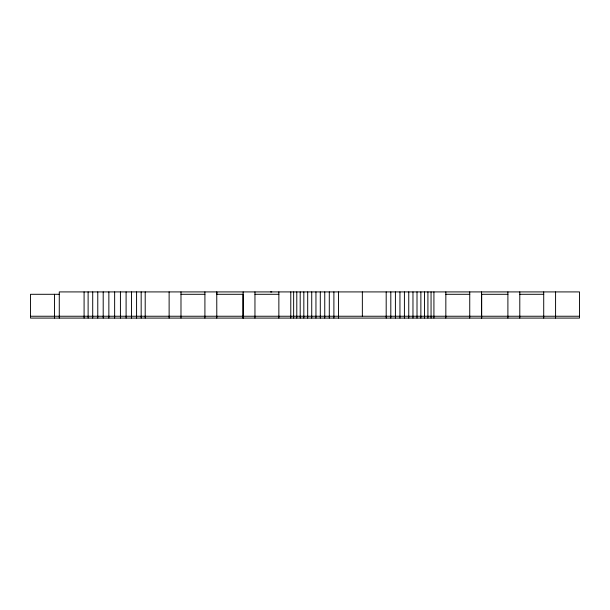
<?xml version="1.0" encoding="UTF-8"?>
<svg xmlns="http://www.w3.org/2000/svg" width="610" height="610" viewBox="0 0 610 610"><rect width="100%" height="100%" fill="white"/><g stroke="black" fill="none" stroke-linecap="round" stroke-linejoin="round"><path stroke-width="0.91" d="M59.277 294.294L30.5 294.294L30.5 318.084L579.5 318.084L579.5 291.915L59.277 291.915L59.277 318.084M180.987 294.294L204.914 294.294M216.756 294.294L243.138 294.294M254.957 294.294L278.861 294.294M445.841 294.294L469.746 294.294M481.564 294.294L507.901 294.294M519.796 294.294L543.716 294.294M30.5 316.239L579.5 316.239M216.802 294.294L216.756 291.915L216.802 318.084M555.58 291.915L555.58 318.084M543.716 291.915L543.716 318.084M519.796 291.915L519.796 318.084M507.901 291.915L507.901 318.084M481.679 294.294L481.679 318.084M481.564 291.915L481.564 318.084M469.746 291.915L469.746 318.084M445.841 291.915L445.841 318.084M433.923 291.915L433.923 318.084M431.057 291.915L431.057 318.084M427.915 291.915L427.915 318.084M424.507 291.915L424.507 318.084M420.87 291.915L420.87 318.084M417.011 291.915L417.011 318.084M412.97 291.915L412.97 318.084M408.753 291.915L408.753 318.084M404.407 291.915L404.407 318.084M399.946 291.915L399.946 318.084M395.41 291.915L395.41 318.084M390.812 291.915L390.812 318.084M386.191 291.915L386.191 318.084M362.355 291.915L362.355 316.239M338.512 291.915L338.512 318.084M333.891 291.915L333.891 318.084M329.293 291.915L329.293 318.084M324.756 291.915L324.756 318.084M320.296 291.915L320.296 318.084M315.95 291.915L315.95 318.084M311.733 291.915L311.733 318.084M307.692 291.915L307.692 318.084M303.833 291.915L303.833 318.084M300.196 291.915L300.196 318.084M296.788 291.915L296.788 318.084M293.646 291.915L293.646 318.084M290.779 291.915L290.779 318.084M278.861 291.915L278.861 318.084M271.785 291.915L270.596 291.915M254.957 291.915L254.957 318.084M243.138 291.915L243.138 318.084M243.024 294.294L243.024 318.084M204.914 291.915L204.914 318.084M180.987 291.915L180.987 318.084M169.123 291.915L169.123 318.084M145.203 291.915L145.203 318.084M141.169 291.915L141.169 318.084M136.579 291.915L136.579 318.084M131.516 291.915L131.516 318.084M126.095 291.915L126.095 318.084M120.429 291.915L120.429 318.084M114.642 291.915L114.642 318.084M108.862 291.915L108.862 318.084M103.197 291.915L103.197 318.084M97.775 291.915L97.775 318.084M92.712 291.915L92.712 318.084M88.114 291.915L88.114 318.084M84.088 291.915L84.088 318.084M54.519 294.294L54.519 318.084"/></g></svg>
